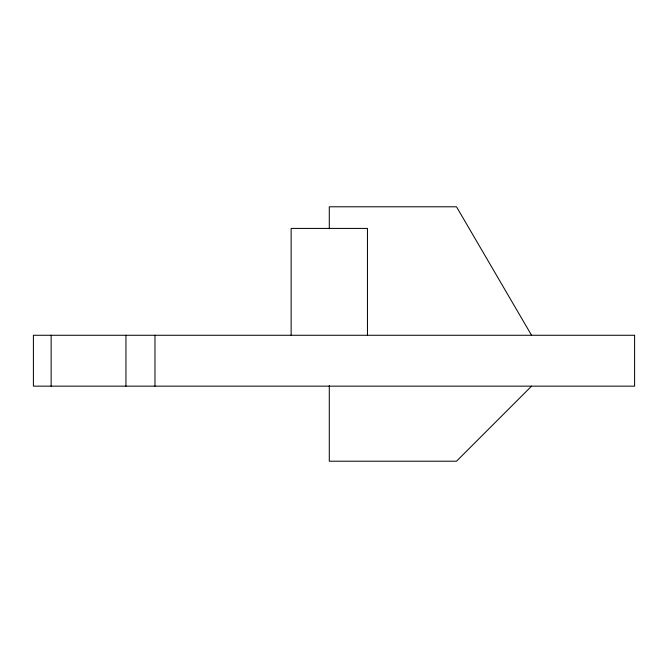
<?xml version="1.0" encoding="UTF-8"?>
<svg xmlns="http://www.w3.org/2000/svg" width="668" height="668" viewBox="0 0 668 668"><rect width="100%" height="100%" fill="white"/><g stroke="black" fill="none" stroke-linecap="round" stroke-linejoin="round"><path stroke-width="1" d="M531.561 386.154L456.503 461.212L329.291 461.212L329.291 385.62M531.561 335.269L456.503 206.788L329.291 206.788L329.291 228.69M367.458 335.269L367.458 228.414L291.131 228.414L291.131 335.269M154.976 335.269L154.976 386.154M125.951 335.269L125.951 386.154M51.135 335.269L51.135 386.154M634.6 335.269L33.4 335.269L33.4 386.154L634.6 386.154L634.6 335.269"/></g></svg>
